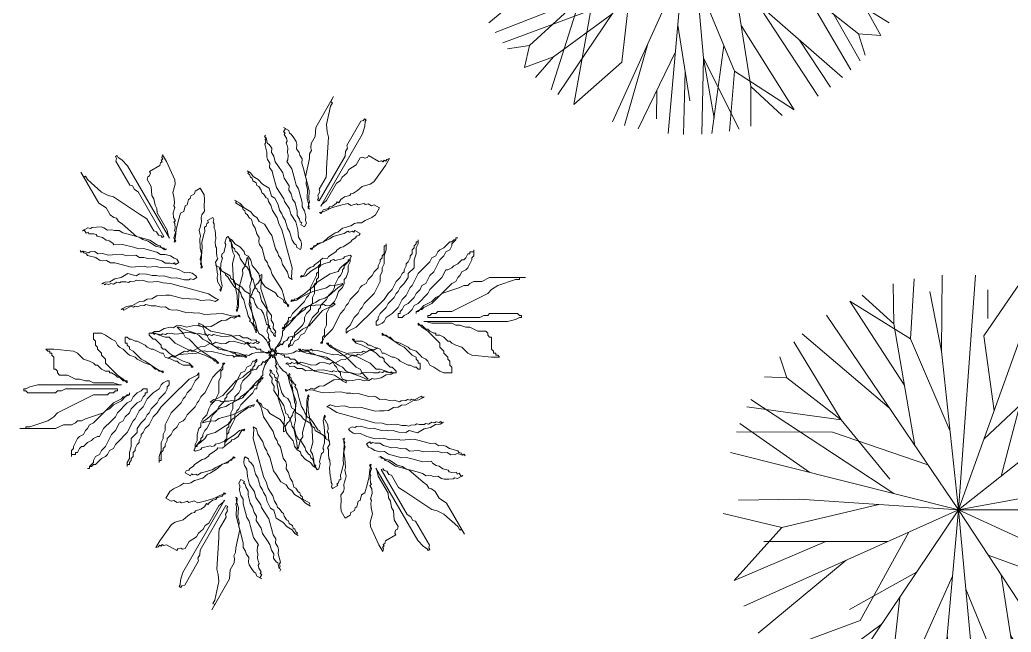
# Model space of a CAD drawing. Header units: millimetres. Extents: x -37049 to 129367, y 25385 to 90033.
# Drawn here: x 21263 to 23471, y 55400 to 56765 of the extents above; entities that cross this region are included whole.
import ezdxf

# ---------------------------------------------------------------- set-up
doc = ezdxf.new("R2010")
doc.units = ezdxf.units.MM
doc.header["$MEASUREMENT"] = 0
doc.layers.add('NCAY', color=3, linetype='Continuous', lineweight=13)

# ---------------------------------------------------------------- blocks, each defined once
blk = doc.blocks.new('A$C5771252E')
at = {"layer": 'NCAY'}
for points in [[(3884, 3987), (3900, 4013), (3862, 4071), (3813, 4170), (3748, 4243), (3695, 4274), (3684, 4316), (3630, 4347), (3619, 4389), (3581, 4446), (3555, 4461), (3570, 4488), (3532, 4546), (3510, 4630), (3498, 4672), (3465, 4798), (3427, 4855), (3416, 4897), (3378, 4955), (3324, 4986), (3287, 5043), (3211, 5158), (3184, 5173), (3173, 5215), (3120, 5246), (3108, 5288), (3028, 5334), (3082, 5303), (3093, 5261), (3253, 5169), (3264, 5127), (3317, 5096), (3329, 5054), (3435, 4993), (3473, 4935), (3553, 4889), (3564, 4847), (3617, 4816), (3640, 4732), (3678, 4675), (3731, 4644), (3769, 4587), (3803, 4460), (3814, 4418), (3867, 4388), (3852, 4361), (3878, 4346), (3890, 4304), (3916, 4288), (3927, 4246), (3954, 4231), (3943, 4273), (3958, 4300), (3920, 4357), (3925, 4426), (3887, 4483), (3891, 4552), (3853, 4609), (3739, 4781), (3706, 4908), (3679, 4923), (3668, 4965), (3641, 4980), (3607, 5107), (3570, 5164), (3547, 5248), (3509, 5306), (3483, 5321), (3407, 5436), (3396, 5478), (3358, 5535), (3331, 5551), (3320, 5593), (3293, 5608), (3282, 5650), (3271, 5692), (3244, 5708), (3259, 5734), (3233, 5750), (3286, 5719), (3324, 5661), (3404, 5615), (3468, 5542), (3480, 5500), (3533, 5470), (3571, 5412), (3593, 5328), (3658, 5255), (3696, 5198), (3718, 5114), (3756, 5056), (3794, 4999), (3954, 4907), (3992, 4849), (4071, 4803), (4083, 4761), (4163, 4715), (4147, 4688), (4136, 4730), (4098, 4788), (4076, 4872), (4053, 4956), (3902, 5186), (3879, 5270), (3841, 5327), (3830, 5369), (3792, 5427), (3747, 5595), (3709, 5652), (3698, 5694), (3702, 5763), (3664, 5820), (3642, 5905), (3604, 5962), (3582, 6046), (3555, 6061), (3517, 6119), (3490, 6134), (3479, 6176), (3453, 6192), (3441, 6234), (3335, 6295), (3350, 6322), (3323, 6337), (3403, 6291), (3468, 6218), (3574, 6157), (3612, 6099), (3666, 6069), (3703, 6011), (3783, 5965), (3821, 5908), (3859, 5850), (3897, 5793), (3953, 5583), (3991, 5525), (4002, 5483), (4040, 5426), (4063, 5342), (4138, 5227), (4161, 5143), (4214, 5112), (4203, 5154), (4211, 5291), (4110, 5670), (4099, 5712), (4054, 5880), (4005, 5979), (3982, 6064), (3944, 6121), (3907, 6178), (3884, 6262), (3846, 6320), (3835, 6362), (3808, 6377), (3770, 6435), (3744, 6450), (3733, 6492), (3695, 6550), (3668, 6565), (3657, 6607), (3604, 6638), (3592, 6680), (3566, 6695), (3554, 6737), (3528, 6753), (3543, 6779), (3517, 6795), (3570, 6764), (3608, 6707), (3688, 6660), (3752, 6588), (3859, 6526), (3892, 6400), (3946, 6369), (3995, 6270), (4017, 6186), (4055, 6128), (4066, 6086), (4104, 6029), (4138, 5903), (4176, 5845), (4187, 5803), (4210, 5719), (4247, 5662), (4274, 5646), (4285, 5604), (4339, 5573), (4354, 5600), (4358, 5669), (4347, 5711), (4309, 5768), (4302, 5879), (4268, 6005), (4192, 6120), (4170, 6204), (4094, 6319), (4083, 6361), (3969, 6533), (3913, 6743), (3902, 6786), (3864, 6843), (3868, 6912), (3830, 6969), (3819, 7011), (3823, 7080), (3790, 7206), (3805, 7233), (3794, 7275), (3809, 7301), (3782, 7317), (3798, 7343), (3782, 7317), (3809, 7301), (3820, 7259), (3832, 7217), (3858, 7202), (3896, 7145), (3892, 7076), (3930, 7018), (3952, 6934), (3990, 6877), (4066, 6762), (4088, 6678), (4164, 6563), (4160, 6494), (4198, 6437), (4220, 6353), (4258, 6295), (4292, 6169), (4288, 6101), (4326, 6043), (4337, 6001), (4364, 5986), (4348, 5959), (4401, 5928), (4432, 5982), (4421, 6024), (4425, 6092), (4403, 6176), (4365, 6234), (4369, 6303), (4313, 6513), (4275, 6570), (4252, 6654), (4207, 6823), (4132, 6937), (4147, 6964), (4151, 7033), (4140, 7075), (4144, 7144), (4133, 7186), (4122, 7228), (4137, 7254), (4126, 7296), (4088, 7354), (4103, 7380), (4077, 7396), (4108, 7449), (4081, 7465), (4161, 7418), (4172, 7376), (4199, 7361), (4237, 7304), (4274, 7246), (4286, 7204), (4281, 7135), (4319, 7078), (4331, 7036), (4368, 6978), (4364, 6910), (4387, 6826), (4477, 6489), (4468, 6352), (4480, 6310), (4464, 6283), (4460, 6214), (4487, 6199), (4460, 6214), (4475, 6241), (4464, 6283), (4442, 6367), (4450, 6505), (4428, 6589), (4432, 6657), (4421, 6699), (4479, 6986), (4483, 7054), (4514, 7108), (4503, 7150), (4507, 7218), (4569, 7325), (4577, 7463), (4854, 7943), (4808, 7863), (4835, 7847), (4804, 7794), (4745, 7508), (4752, 7397), (4775, 7313), (4746, 6832), (4741, 6763), (4737, 6694), (4629, 6508), (4641, 6466), (4610, 6412), (4621, 6370), (4606, 6344), (4632, 6328), (5033, 7022), (5037, 7090), (5068, 7144), (5056, 7186), (5272, 7559), (5314, 7570), (5329, 7597), (5356, 7582), (5341, 7555), (5336, 7486), (5302, 7364), (4655, 6244), (4670, 6271), (4743, 6335), (4897, 6602), (4954, 6640), (4985, 6693), (5058, 6758), (5089, 6811), (5204, 6887), (5265, 6994), (5307, 7005), (5334, 6990), (5376, 7001), (5391, 7028), (5551, 6936), (5593, 6947), (5620, 6932), (5635, 6958), (5662, 6943), (5677, 6969), (5719, 6981), (5658, 6874), (5477, 6623), (5420, 6585), (5294, 6551), (5221, 6486), (5163, 6448), (5121, 6437), (5106, 6410), (5022, 6388), (4964, 6350), (4934, 6297), (4907, 6312), (4892, 6285), (4834, 6247), (4792, 6236), (4777, 6209), (4693, 6187), (4677, 6160), (4635, 6149), (4662, 6133), (4677, 6160), (4719, 6171), (4819, 6221), (4945, 6254), (5071, 6288), (5124, 6258), (5208, 6280), (5235, 6265), (5277, 6276), (5319, 6287), (5346, 6272), (5388, 6283), (5441, 6253), (5483, 6264), (5563, 6218), (5501, 6111), (5444, 6073), (5344, 6024), (5287, 5986), (5218, 5990), (5176, 5979), (5119, 5941), (5077, 5929), (5035, 5918), (4993, 5907), (4920, 5842), (4878, 5831), (4763, 5755), (4690, 5690), (4606, 5668), (4591, 5641), (4549, 5630), (4533, 5603), (4491, 5592), (4518, 5576), (4533, 5603), (4591, 5641), (4790, 5740), (4847, 5778), (4973, 5811), (5015, 5823), (5073, 5861), (5099, 5845), (5141, 5857), (5168, 5841), (5183, 5868), (5263, 5822), (5248, 5795), (5206, 5784), (5191, 5757), (5133, 5719), (5118, 5692), (5003, 5617), (4961, 5605), (4903, 5567), (4888, 5541), (4831, 5503), (4773, 5465), (4758, 5438), (4689, 5442), (4616, 5378), (4559, 5340), (4543, 5313), (4501, 5302), (4444, 5264), (4382, 5157), (4356, 5172), (4340, 5146), (4424, 5168), (4497, 5233), (4612, 5309), (4712, 5358), (4796, 5381), (4811, 5407), (4853, 5419), (4880, 5403), (5006, 5437), (5021, 5464), (5105, 5486), (5132, 5471), (5086, 5391), (5028, 5353), (4955, 5288), (4925, 5235), (4799, 5201), (4569, 5049), (4538, 4996), (4481, 4958), (4408, 4893), (4293, 4817), (4251, 4806), (4235, 4780), (4209, 4795), (4193, 4768), (4277, 4791), (4335, 4829), (4434, 4878), (4534, 4927), (4744, 4984), (4801, 5022), (4870, 5018), (4954, 5040), (4996, 5051), (4981, 5025), (4923, 4987), (4778, 4858), (4720, 4820), (4636, 4797), (4579, 4759), (4479, 4710), (4422, 4672), (4407, 4645), (4349, 4607), (4276, 4543), (4219, 4505), (4203, 4478), (4161, 4467), (4100, 4360), (4073, 4375), (4058, 4349), (4100, 4360), (4173, 4425), (4380, 4661), (4479, 4710), (4548, 4706), (4590, 4717), (4659, 4713), (4701, 4724), (4727, 4709), (4796, 4705), (4853, 4743), (4880, 4727), (4823, 4689), (4781, 4678), (4681, 4629), (4474, 4393), (4374, 4344), (4302, 4279), (4244, 4241), (4160, 4219), (4129, 4165), (4087, 4154), (4057, 4101), (4030, 4116), (4014, 4089), (3957, 4051), (3942, 4025), (3968, 4009), (3938, 3956)], [(3884, 3956), (3869, 3983), (3800, 3979), (3689, 3986), (3594, 3966), (3541, 3935), (3499, 3947), (3446, 3916), (3404, 3927), (3335, 3923), (3308, 3908), (3293, 3935), (3224, 3930), (3140, 3953), (3098, 3964), (2972, 3998), (2903, 3994), (2861, 4005), (2793, 4001), (2739, 3971), (2671, 3966), (2533, 3958), (2507, 3943), (2465, 3954), (2411, 3923), (2369, 3935), (2289, 3889), (2343, 3919), (2385, 3908), (2545, 4000), (2587, 3989), (2640, 4020), (2682, 4008), (2788, 4070), (2857, 4074), (2937, 4120), (2979, 4109), (3032, 4140), (3116, 4117), (3185, 4121), (3238, 4152), (3307, 4156), (3433, 4122), (3475, 4111), (3528, 4142), (3544, 4115), (3570, 4130), (3612, 4119), (3639, 4134), (3681, 4123), (3708, 4139), (3666, 4150), (3650, 4176), (3582, 4172), (3524, 4210), (3456, 4206), (3398, 4244), (3329, 4240), (3123, 4228), (2997, 4262), (2971, 4246), (2929, 4258), (2902, 4242), (2776, 4276), (2707, 4272), (2623, 4295), (2555, 4291), (2528, 4275), (2391, 4267), (2349, 4278), (2280, 4274), (2253, 4259), (2211, 4270), (2185, 4255), (2143, 4266), (2100, 4277), (2074, 4262), (2058, 4289), (2032, 4273), (2085, 4304), (2154, 4308), (2234, 4354), (2329, 4374), (2371, 4362), (2424, 4393), (2493, 4397), (2577, 4375), (2672, 4394), (2741, 4398), (2825, 4376), (2894, 4380), (2962, 4384), (3122, 4476), (3191, 4480), (3271, 4526), (3313, 4515), (3393, 4561), (3408, 4534), (3366, 4546), (3297, 4542), (3213, 4564), (3129, 4587), (2855, 4570), (2771, 4593), (2702, 4589), (2660, 4600), (2591, 4596), (2423, 4641), (2354, 4637), (2312, 4649), (2255, 4686), (2186, 4682), (2102, 4705), (2034, 4701), (1949, 4723), (1923, 4708), (1854, 4704), (1827, 4689), (1785, 4700), (1759, 4685), (1717, 4696), (1610, 4634), (1595, 4661), (1568, 4646), (1648, 4692), (1743, 4711), (1850, 4773), (1919, 4777), (1972, 4808), (2041, 4812), (2121, 4858), (2189, 4862), (2258, 4866), (2327, 4870), (2537, 4814), (2605, 4818), (2647, 4806), (2716, 4810), (2800, 4788), (2937, 4796), (3022, 4773), (3075, 4804), (3033, 4816), (2918, 4891), (2540, 4993), (2498, 5004), (2329, 5050), (2219, 5057), (2135, 5079), (2066, 5075), (1997, 5071), (1913, 5094), (1845, 5090), (1803, 5101), (1776, 5086), (1707, 5081), (1681, 5066), (1639, 5077), (1570, 5073), (1543, 5058), (1501, 5069), (1448, 5038), (1406, 5050), (1379, 5034), (1337, 5046), (1311, 5030), (1295, 5057), (1269, 5042), (1322, 5072), (1391, 5076), (1470, 5123), (1566, 5142), (1672, 5203), (1798, 5170), (1852, 5200), (1962, 5193), (2046, 5171), (2115, 5175), (2157, 5163), (2226, 5167), (2352, 5134), (2421, 5138), (2463, 5126), (2547, 5104), (2615, 5108), (2642, 5123), (2684, 5112), (2737, 5143), (2722, 5169), (2664, 5207), (2622, 5219), (2554, 5215), (2454, 5264), (2328, 5298), (2191, 5290), (2107, 5312), (1969, 5304), (1927, 5315), (1721, 5303), (1511, 5359), (1469, 5371), (1401, 5367), (1343, 5405), (1274, 5400), (1232, 5412), (1175, 5450), (1049, 5484), (1033, 5510), (991, 5522), (976, 5548), (949, 5533), (934, 5560), (949, 5533), (976, 5548), (1018, 5537), (1060, 5526), (1087, 5541), (1155, 5545), (1213, 5507), (1282, 5511), (1366, 5489), (1434, 5493), (1572, 5501), (1656, 5478), (1793, 5487), (1850, 5449), (1919, 5453), (2003, 5430), (2072, 5434), (2198, 5400), (2255, 5362), (2324, 5366), (2366, 5355), (2393, 5371), (2408, 5344), (2461, 5375), (2431, 5428), (2389, 5439), (2331, 5477), (2247, 5500), (2178, 5496), (2121, 5534), (1911, 5590), (1842, 5586), (1758, 5609), (1590, 5654), (1453, 5646), (1437, 5672), (1380, 5710), (1338, 5721), (1280, 5759), (1238, 5771), (1196, 5782), (1181, 5809), (1139, 5820), (1070, 5816), (1055, 5843), (1028, 5827), (997, 5881), (971, 5865), (1051, 5911), (1093, 5900), (1119, 5915), (1188, 5919), (1257, 5924), (1299, 5912), (1356, 5874), (1425, 5878), (1467, 5867), (1535, 5871), (1593, 5833), (1677, 5811), (2013, 5720), (2128, 5644), (2170, 5633), (2185, 5606), (2243, 5568), (2270, 5584), (2243, 5568), (2228, 5595), (2185, 5606), (2101, 5629), (1987, 5705), (1902, 5728), (1845, 5765), (1803, 5777), (1585, 5971), (1527, 6009), (1496, 6062), (1454, 6073), (1397, 6111), (1335, 6218), (1220, 6294), (943, 6774), (989, 6694), (1016, 6709), (1047, 6656), (1265, 6462), (1365, 6413), (1449, 6390), (1851, 6124), (1908, 6086), (1966, 6049), (2074, 5862), (2116, 5851), (2146, 5797), (2188, 5786), (2204, 5759), (2230, 5775), (1830, 6468), (1773, 6506), (1742, 6559), (1700, 6571), (1484, 6944), (1496, 6986), (1480, 7013), (1507, 7028), (1522, 7001), (1580, 6963), (1668, 6872), (2314, 5752), (2299, 5779), (2280, 5874), (2126, 6141), (2121, 6210), (2091, 6263), (2071, 6358), (2040, 6412), (2032, 6549), (1970, 6656), (1982, 6698), (2008, 6713), (2019, 6755), (2004, 6782), (2164, 6874), (2175, 6916), (2202, 6932), (2186, 6958), (2213, 6974), (2198, 7000), (2209, 7042), (2270, 6936), (2398, 6654), (2402, 6585), (2368, 6459), (2388, 6363), (2392, 6295), (2381, 6253), (2396, 6226), (2374, 6142), (2378, 6073), (2409, 6020), (2382, 6004), (2397, 5978), (2401, 5909), (2390, 5867), (2406, 5840), (2383, 5756), (2399, 5729), (2387, 5687), (2414, 5703), (2399, 5729), (2410, 5772), (2417, 5882), (2451, 6008), (2484, 6135), (2538, 6165), (2560, 6249), (2587, 6265), (2598, 6307), (2609, 6349), (2636, 6364), (2647, 6406), (2700, 6437), (2712, 6479), (2791, 6525), (2853, 6419), (2857, 6350), (2850, 6239), (2854, 6170), (2816, 6113), (2805, 6071), (2809, 6002), (2798, 5960), (2787, 5918), (2776, 5876), (2795, 5781), (2784, 5739), (2792, 5601), (2812, 5506), (2789, 5422), (2805, 5395), (2794, 5353), (2809, 5326), (2798, 5284), (2824, 5300), (2809, 5326), (2805, 5395), (2819, 5617), (2815, 5685), (2848, 5811), (2860, 5853), (2856, 5922), (2882, 5938), (2893, 5980), (2920, 5995), (2905, 6022), (2985, 6068), (3000, 6041), (2989, 5999), (3004, 5972), (3008, 5904), (3024, 5877), (3032, 5740), (3021, 5698), (3025, 5629), (3040, 5602), (3044, 5533), (3049, 5465), (3064, 5438), (3026, 5381), (3046, 5285), (3050, 5217), (3065, 5190), (3054, 5148), (3058, 5079), (3120, 4972), (3093, 4957), (3109, 4930), (3131, 5014), (3111, 5110), (3103, 5247), (3110, 5358), (3133, 5442), (3117, 5469), (3129, 5511), (3155, 5526), (3189, 5652), (3173, 5679), (3196, 5763), (3223, 5779), (3269, 5699), (3273, 5630), (3293, 5534), (3323, 5481), (3290, 5355), (3306, 5080), (3337, 5027), (3341, 4958), (3361, 4863), (3369, 4725), (3358, 4683), (3373, 4657), (3347, 4641), (3362, 4614), (3384, 4699), (3380, 4767), (3387, 4878), (3394, 4989), (3451, 5199), (3446, 5268), (3484, 5325), (3507, 5409), (3518, 5451), (3533, 5425), (3538, 5356), (3577, 5165), (3581, 5096), (3558, 5012), (3563, 4944), (3556, 4833), (3560, 4764), (3575, 4737), (3579, 4669), (3599, 4573), (3603, 4505), (3618, 4478), (3607, 4436), (3669, 4329), (3642, 4314), (3657, 4287), (3669, 4329), (3649, 4425), (3548, 4722), (3556, 4833), (3593, 4890), (3605, 4932), (3642, 4990), (3654, 5032), (3680, 5047), (3718, 5105), (3714, 5173), (3741, 5189), (3745, 5120), (3734, 5078), (3727, 4967), (3827, 4670), (3820, 4559), (3840, 4464), (3844, 4395), (3821, 4311), (3852, 4257), (3841, 4215), (3872, 4162), (3845, 4147), (3861, 4120), (3865, 4051), (3880, 4025), (3907, 4040), (3938, 3987)], [(3911, 4002), (3942, 4002), (3972, 4064), (4034, 4156), (4065, 4248), (4065, 4310), (4096, 4340), (4096, 4402), (4126, 4433), (4157, 4494), (4157, 4525), (4188, 4525), (4219, 4586), (4280, 4648), (4311, 4679), (4404, 4771), (4434, 4833), (4465, 4863), (4496, 4925), (4496, 4986), (4527, 5048), (4588, 5171), (4588, 5202), (4619, 5232), (4619, 5294), (4650, 5325), (4650, 5417), (4650, 5355), (4619, 5325), (4619, 5140), (4588, 5109), (4588, 5048), (4558, 5017), (4558, 4894), (4527, 4833), (4527, 4740), (4496, 4709), (4496, 4648), (4434, 4586), (4404, 4525), (4404, 4463), (4373, 4402), (4280, 4310), (4250, 4279), (4250, 4217), (4219, 4217), (4219, 4187), (4188, 4156), (4188, 4125), (4157, 4094), (4157, 4064), (4188, 4094), (4219, 4094), (4250, 4156), (4311, 4187), (4342, 4248), (4404, 4279), (4434, 4340), (4527, 4525), (4619, 4617), (4619, 4648), (4650, 4679), (4650, 4709), (4742, 4802), (4773, 4863), (4835, 4925), (4865, 4986), (4865, 5017), (4927, 5140), (4958, 5171), (4989, 5232), (4989, 5263), (5019, 5294), (5019, 5325), (5050, 5355), (5081, 5386), (5081, 5417), (5112, 5417), (5112, 5448), (5112, 5386), (5081, 5325), (5081, 5232), (5050, 5140), (5019, 5109), (5019, 5048), (4989, 4986), (4927, 4925), (4896, 4833), (4865, 4771), (4804, 4709), (4773, 4648), (4742, 4586), (4742, 4402), (4712, 4340), (4712, 4248), (4681, 4217), (4681, 4125), (4650, 4125), (4681, 4156), (4712, 4217), (4773, 4279), (4835, 4340), (4958, 4586), (5019, 4648), (5050, 4709), (5081, 4740), (5112, 4802), (5235, 4925), (5266, 4986), (5297, 5017), (5358, 5048), (5389, 5109), (5451, 5171), (5481, 5232), (5543, 5294), (5543, 5325), (5574, 5386), (5574, 5417), (5605, 5448), (5605, 5478), (5635, 5509), (5635, 5632), (5666, 5632), (5666, 5663), (5666, 5571), (5635, 5478), (5635, 5355), (5605, 5294), (5605, 5232), (5574, 5171), (5574, 5079), (5543, 5017), (5512, 4956), (5481, 4894), (5327, 4740), (5297, 4679), (5266, 4648), (5235, 4586), (5173, 4525), (5112, 4402), (5050, 4340), (5050, 4279), (5081, 4310), (5204, 4371), (5481, 4648), (5512, 4679), (5635, 4802), (5697, 4894), (5759, 4956), (5789, 5017), (5820, 5079), (5882, 5140), (5912, 5202), (5943, 5232), (5943, 5263), (5974, 5325), (5974, 5355), (6005, 5386), (6036, 5448), (6036, 5478), (6066, 5509), (6066, 5571), (6097, 5601), (6097, 5632), (6128, 5663), (6128, 5694), (6159, 5694), (6159, 5724), (6159, 5663), (6128, 5601), (6128, 5509), (6097, 5417), (6097, 5294), (6005, 5202), (6005, 5140), (5943, 5048), (5882, 4986), (5851, 4925), (5820, 4894), (5789, 4833), (5697, 4740), (5666, 4679), (5635, 4648), (5574, 4586), (5543, 4525), (5543, 4494), (5512, 4463), (5512, 4402), (5543, 4402), (5605, 4433), (5635, 4463), (5666, 4525), (5759, 4586), (5851, 4679), (5912, 4802), (5974, 4863), (6036, 4986), (6066, 5017), (6159, 5202), (6313, 5355), (6344, 5386), (6374, 5448), (6436, 5478), (6467, 5540), (6498, 5571), (6559, 5601), (6652, 5694), (6682, 5694), (6713, 5724), (6744, 5724), (6744, 5755), (6775, 5755), (6744, 5755), (6744, 5724), (6713, 5694), (6682, 5663), (6682, 5632), (6652, 5571), (6590, 5540), (6559, 5478), (6498, 5417), (6467, 5355), (6405, 5232), (6344, 5171), (6282, 5048), (6220, 5017), (6190, 4956), (6128, 4894), (6097, 4833), (6005, 4740), (5943, 4709), (5912, 4648), (5882, 4617), (5882, 4586), (5851, 4586), (5851, 4525), (5912, 4525), (5943, 4556), (6005, 4586), (6066, 4648), (6097, 4709), (6159, 4740), (6313, 4894), (6344, 4956), (6405, 5017), (6528, 5140), (6590, 5263), (6621, 5263), (6682, 5294), (6713, 5325), (6775, 5355), (6806, 5386), (6836, 5417), (6867, 5417), (6898, 5448), (6929, 5509), (6959, 5509), (6959, 5540), (7021, 5540), (7021, 5571), (7021, 5478), (6990, 5448), (6990, 5417), (6959, 5355), (6929, 5294), (6898, 5263), (6836, 5232), (6806, 5171), (6775, 5140), (6744, 5079), (6682, 5048), (6621, 4986), (6374, 4740), (6251, 4679), (6220, 4648), (6190, 4648), (6128, 4617), (6128, 4586), (6128, 4617), (6159, 4617), (6190, 4648), (6251, 4709), (6374, 4771), (6436, 4833), (6498, 4863), (6528, 4894), (6806, 4986), (6867, 5017), (6929, 5017), (6959, 5048), (7021, 5079), (7144, 5079), (7267, 5140), (7822, 5140), (7729, 5140), (7729, 5109), (7668, 5109), (7391, 5017), (7298, 4956), (7237, 4894), (6806, 4679), (6744, 4648), (6682, 4617), (6467, 4617), (6436, 4586), (6374, 4586), (6344, 4556), (6313, 4556), (6313, 4525), (7113, 4525), (7175, 4556), (7237, 4556), (7267, 4586), (7699, 4586), (7729, 4556), (7760, 4556), (7760, 4525), (7729, 4525), (7668, 4494), (7545, 4463), (6251, 4463), (6282, 4463), (6374, 4433), (6682, 4433), (6744, 4402), (6806, 4402), (6898, 4371), (6959, 4371), (7083, 4310), (7206, 4310), (7237, 4279), (7237, 4248), (7267, 4217), (7298, 4217), (7298, 4033), (7329, 4002), (7329, 3971), (7360, 3971), (7360, 3941), (7391, 3941), (7421, 3910), (7298, 3910), (6990, 3941), (6929, 3971), (6836, 4064), (6744, 4094), (6682, 4125), (6652, 4156), (6621, 4156), (6559, 4217), (6498, 4248), (6436, 4248), (6436, 4279), (6405, 4279), (6344, 4310), (6313, 4340), (6282, 4340), (6220, 4402), (6190, 4402), (6159, 4433), (6159, 4402), (6190, 4402), (6220, 4371), (6313, 4310), (6405, 4217), (6498, 4125), (6498, 4064), (6559, 4002), (6559, 3971), (6590, 3941), (6621, 3910), (6621, 3879), (6652, 3848), (6652, 3787), (6682, 3756), (6682, 3664), (6559, 3664), (6498, 3694), (6405, 3756), (6344, 3787), (6313, 3848), (6282, 3879), (6220, 3910), (6190, 3941), (6159, 3971), (6128, 4002), (6036, 4033), (6005, 4064), (5882, 4125), (5789, 4156), (5728, 4217), (5697, 4217), (5666, 4248), (5635, 4248), (5605, 4279), (5605, 4248), (5635, 4248), (5697, 4217), (5882, 4094), (5943, 4064), (6036, 3971), (6066, 3941), (6128, 3910), (6128, 3879), (6159, 3848), (6159, 3818), (6190, 3818), (6190, 3725), (6159, 3725), (6128, 3756), (6097, 3756), (6036, 3787), (6005, 3787), (5882, 3848), (5851, 3879), (5789, 3910), (5759, 3910), (5697, 3941), (5635, 3971), (5605, 3971), (5574, 4033), (5481, 4064), (5420, 4094), (5389, 4094), (5358, 4125), (5297, 4156), (5173, 4156), (5173, 4187), (5143, 4187), (5204, 4125), (5297, 4094), (5420, 4033), (5512, 3971), (5574, 3910), (5605, 3910), (5635, 3879), (5635, 3848), (5728, 3756), (5759, 3756), (5820, 3694), (5820, 3664), (5728, 3664), (5666, 3694), (5574, 3725), (5512, 3725), (5420, 3818), (5173, 3941), (5112, 3941), (5050, 3971), (4958, 4002), (4835, 4064), (4804, 4094), (4773, 4094), (4773, 4125), (4742, 4125), (4804, 4064), (4865, 4033), (4958, 3971), (5050, 3910), (5204, 3756), (5266, 3725), (5297, 3664), (5358, 3602), (5389, 3571), (5358, 3571), (5297, 3602), (5112, 3664), (5050, 3694), (4989, 3756), (4927, 3787), (4835, 3848), (4773, 3879), (4742, 3879), (4681, 3910), (4588, 3941), (4527, 3971), (4496, 3971), (4465, 4002), (4342, 4002), (4342, 4033), (4311, 4033), (4342, 4002), (4434, 3971), (4742, 3910), (4835, 3848), (4865, 3787), (4896, 3756), (4927, 3694), (4958, 3664), (4958, 3633), (4989, 3571), (5050, 3541), (5050, 3510), (4989, 3541), (4958, 3571), (4865, 3633), (4558, 3694), (4465, 3756), (4373, 3787), (4311, 3818), (4250, 3879), (4188, 3879), (4157, 3910), (4096, 3910), (4096, 3941), (4065, 3941), (4003, 3971), (3972, 3971), (3972, 3941), (3911, 3941)], [(3911, 3941), (3880, 3941), (3849, 3879), (3788, 3787), (3757, 3694), (3757, 3633), (3726, 3602), (3726, 3541), (3695, 3510), (3665, 3448), (3665, 3418), (3634, 3418), (3603, 3356), (3541, 3295), (3511, 3264), (3418, 3172), (3387, 3110), (3357, 3079), (3326, 3018), (3326, 2956), (3295, 2895), (3233, 2772), (3233, 2741), (3203, 2710), (3203, 2649), (3172, 2618), (3172, 2526), (3172, 2587), (3203, 2618), (3203, 2803), (3233, 2833), (3233, 2895), (3264, 2926), (3264, 3049), (3295, 3110), (3295, 3202), (3326, 3233), (3326, 3295), (3387, 3356), (3418, 3418), (3418, 3479), (3449, 3541), (3541, 3633), (3572, 3664), (3572, 3725), (3603, 3725), (3603, 3756), (3634, 3787), (3634, 3818), (3665, 3848), (3665, 3879), (3634, 3848), (3603, 3848), (3572, 3787), (3511, 3756), (3480, 3694), (3418, 3664), (3387, 3602), (3295, 3418), (3203, 3325), (3203, 3295), (3172, 3264), (3172, 3233), (3079, 3141), (3049, 3079), (2987, 3018), (2956, 2956), (2956, 2926), (2895, 2803), (2864, 2772), (2833, 2710), (2833, 2679), (2802, 2649), (2802, 2618), (2771, 2587), (2741, 2556), (2741, 2526), (2710, 2526), (2710, 2495), (2710, 2556), (2741, 2618), (2741, 2710), (2771, 2803), (2802, 2833), (2802, 2895), (2833, 2956), (2895, 3018), (2925, 3110), (2956, 3172), (3018, 3233), (3049, 3295), (3079, 3356), (3079, 3541), (3110, 3602), (3110, 3694), (3141, 3725), (3141, 3818), (3172, 3818), (3141, 3787), (3110, 3725), (3049, 3664), (2987, 3602), (2864, 3356), (2802, 3295), (2771, 3233), (2741, 3202), (2710, 3141), (2587, 3018), (2556, 2956), (2525, 2926), (2464, 2895), (2433, 2833), (2371, 2772), (2340, 2710), (2279, 2649), (2279, 2618), (2248, 2556), (2248, 2526), (2217, 2495), (2217, 2464), (2186, 2433), (2186, 2310), (2156, 2310), (2156, 2280), (2156, 2372), (2186, 2464), (2186, 2587), (2217, 2649), (2217, 2710), (2248, 2772), (2248, 2864), (2279, 2926), (2310, 2987), (2340, 3049), (2494, 3202), (2525, 3264), (2556, 3295), (2587, 3356), (2648, 3418), (2710, 3541), (2771, 3602), (2771, 3664), (2741, 3633), (2618, 3571), (2340, 3295), (2310, 3264), (2186, 3141), (2125, 3049), (2063, 2987), (2032, 2926), (2002, 2864), (1940, 2803), (1909, 2741), (1878, 2710), (1878, 2679), (1848, 2618), (1848, 2587), (1817, 2556), (1786, 2495), (1786, 2464), (1755, 2433), (1755, 2372), (1724, 2341), (1724, 2310), (1694, 2280), (1694, 2249), (1663, 2249), (1663, 2218), (1663, 2280), (1694, 2341), (1694, 2433), (1724, 2526), (1724, 2649), (1817, 2741), (1817, 2803), (1878, 2895), (1940, 2956), (1971, 3018), (2002, 3049), (2032, 3110), (2125, 3202), (2156, 3264), (2186, 3295), (2248, 3356), (2279, 3418), (2279, 3448), (2310, 3479), (2310, 3541), (2279, 3541), (2217, 3510), (2186, 3479), (2156, 3418), (2063, 3356), (1971, 3264), (1909, 3141), (1848, 3079), (1786, 2956), (1755, 2926), (1663, 2741), (1509, 2587), (1478, 2556), (1447, 2495), (1386, 2464), (1355, 2403), (1324, 2372), (1263, 2341), (1170, 2249), (1139, 2249), (1109, 2218), (1078, 2218), (1078, 2187), (1047, 2187), (1078, 2187), (1078, 2218), (1109, 2249), (1139, 2280), (1139, 2310), (1170, 2372), (1232, 2403), (1263, 2464), (1324, 2526), (1355, 2587), (1417, 2710), (1478, 2772), (1540, 2895), (1601, 2926), (1632, 2987), (1694, 3049), (1724, 3110), (1817, 3202), (1878, 3233), (1909, 3295), (1940, 3325), (1940, 3356), (1971, 3356), (1971, 3418), (1909, 3418), (1878, 3387), (1817, 3356), (1755, 3295), (1724, 3233), (1663, 3202), (1509, 3049), (1478, 2987), (1417, 2926), (1293, 2803), (1232, 2679), (1201, 2679), (1139, 2649), (1109, 2618), (1047, 2587), (1016, 2556), (985, 2526), (955, 2526), (924, 2495), (893, 2433), (862, 2433), (862, 2403), (801, 2403), (801, 2372), (801, 2464), (831, 2495), (831, 2526), (862, 2587), (893, 2649), (924, 2679), (985, 2710), (1016, 2772), (1047, 2803), (1078, 2864), (1139, 2895), (1201, 2956), (1447, 3202), (1571, 3264), (1601, 3295), (1632, 3295), (1694, 3325), (1694, 3356), (1694, 3325), (1663, 3325), (1632, 3295), (1571, 3233), (1447, 3172), (1386, 3110), (1324, 3079), (1293, 3049), (1016, 2956), (955, 2926), (893, 2926), (862, 2895), (801, 2864), (677, 2864), (554, 2803), (0, 2803), (92, 2803), (92, 2833), (154, 2833), (431, 2926), (524, 2987), (585, 3049), (1016, 3264), (1078, 3295), (1139, 3325), (1355, 3325), (1386, 3356), (1447, 3356), (1478, 3387), (1509, 3387), (1509, 3418), (708, 3418), (647, 3387), (585, 3387), (554, 3356), (123, 3356), (92, 3387), (62, 3387), (62, 3418), (92, 3418), (154, 3448), (277, 3479), (1571, 3479), (1540, 3479), (1447, 3510), (1139, 3510), (1078, 3541), (1016, 3541), (924, 3571), (862, 3571), (739, 3633), (616, 3633), (585, 3664), (585, 3694), (554, 3725), (524, 3725), (524, 3910), (493, 3941), (493, 3971), (462, 3971), (462, 4002), (431, 4002), (400, 4033), (524, 4033), (831, 4002), (893, 3971), (985, 3879), (1078, 3848), (1139, 3818), (1170, 3787), (1201, 3787), (1263, 3725), (1324, 3694), (1386, 3694), (1386, 3664), (1417, 3664), (1478, 3633), (1509, 3602), (1540, 3602), (1601, 3541), (1632, 3541), (1663, 3510), (1663, 3541), (1632, 3541), (1601, 3571), (1509, 3633), (1417, 3725), (1324, 3818), (1324, 3879), (1263, 3941), (1263, 3971), (1232, 4002), (1201, 4033), (1201, 4064), (1170, 4094), (1170, 4156), (1139, 4187), (1139, 4279), (1263, 4279), (1324, 4248), (1417, 4187), (1478, 4156), (1509, 4094), (1540, 4064), (1601, 4033), (1632, 4002), (1663, 3971), (1694, 3941), (1786, 3910), (1817, 3879), (1940, 3818), (2032, 3787), (2094, 3725), (2125, 3725), (2156, 3694), (2186, 3694), (2217, 3664), (2217, 3694), (2186, 3694), (2125, 3725), (1940, 3848), (1878, 3879), (1786, 3971), (1755, 4002), (1694, 4033), (1694, 4064), (1663, 4094), (1663, 4125), (1632, 4125), (1632, 4217), (1663, 4217), (1694, 4187), (1724, 4187), (1786, 4156), (1817, 4156), (1940, 4094), (1971, 4064), (2032, 4033), (2063, 4033), (2125, 4002), (2186, 3971), (2217, 3971), (2248, 3910), (2340, 3879), (2402, 3848), (2433, 3848), (2464, 3818), (2525, 3787), (2648, 3787), (2648, 3756), (2679, 3756), (2618, 3818), (2525, 3848), (2402, 3910), (2310, 3971), (2248, 4033), (2217, 4033), (2186, 4064), (2186, 4094), (2094, 4187), (2063, 4187), (2002, 4248), (2002, 4279), (2094, 4279), (2156, 4248), (2248, 4217), (2310, 4217), (2402, 4125), (2648, 4002), (2710, 4002), (2771, 3971), (2864, 3941), (2987, 3879), (3018, 3848), (3049, 3848), (3049, 3818), (3079, 3818), (3018, 3879), (2956, 3910), (2864, 3971), (2771, 4033), (2618, 4187), (2556, 4217), (2525, 4279), (2464, 4340), (2433, 4371), (2464, 4371), (2525, 4340), (2710, 4279), (2771, 4248), (2833, 4187), (2895, 4156), (2987, 4094), (3049, 4064), (3079, 4064), (3141, 4033), (3233, 4002), (3295, 3971), (3326, 3971), (3357, 3941), (3480, 3941), (3480, 3910), (3511, 3910), (3480, 3941), (3387, 3971), (3079, 4033), (2987, 4094), (2956, 4156), (2925, 4187), (2895, 4248), (2864, 4279), (2864, 4310), (2833, 4371), (2771, 4402), (2771, 4433), (2833, 4402), (2864, 4371), (2956, 4310), (3264, 4248), (3357, 4187), (3449, 4156), (3511, 4125), (3572, 4064), (3634, 4064), (3665, 4033), (3726, 4033), (3726, 4002), (3757, 4002), (3818, 3971), (3849, 3971), (3849, 4002), (3911, 4002)], [(3938, 3956), (3922, 3929), (3960, 3872), (4009, 3772), (4074, 3700), (4127, 3669), (4138, 3627), (4191, 3596), (4203, 3554), (4241, 3497), (4267, 3481), (4252, 3454), (4290, 3397), (4312, 3313), (4323, 3271), (4357, 3145), (4395, 3087), (4406, 3045), (4444, 2988), (4497, 2957), (4535, 2900), (4611, 2785), (4638, 2769), (4649, 2727), (4702, 2697), (4713, 2655), (4793, 2608), (4740, 2639), (4729, 2681), (4569, 2774), (4558, 2816), (4504, 2846), (4493, 2888), (4387, 2950), (4349, 3007), (4269, 3053), (4258, 3096), (4204, 3126), (4182, 3210), (4144, 3268), (4091, 3299), (4053, 3356), (4019, 3482), (4008, 3524), (3955, 3555), (3970, 3582), (3943, 3597), (3932, 3639), (3905, 3654), (3894, 3696), (3868, 3712), (3879, 3670), (3863, 3643), (3901, 3586), (3897, 3517), (3935, 3460), (3931, 3391), (3969, 3333), (4082, 3161), (4116, 3035), (4143, 3020), (4154, 2978), (4181, 2962), (4214, 2836), (4252, 2779), (4275, 2695), (4313, 2637), (4339, 2622), (4415, 2507), (4426, 2465), (4464, 2407), (4491, 2392), (4502, 2350), (4529, 2335), (4540, 2293), (4551, 2250), (4578, 2235), (4562, 2208), (4589, 2193), (4536, 2224), (4498, 2281), (4418, 2327), (4353, 2400), (4342, 2442), (4289, 2473), (4251, 2530), (4229, 2614), (4164, 2687), (4126, 2745), (4104, 2829), (4066, 2886), (4028, 2944), (3868, 3036), (3830, 3093), (3750, 3140), (3739, 3182), (3659, 3228), (3675, 3254), (3686, 3212), (3724, 3155), (3746, 3071), (3769, 2987), (3920, 2757), (3943, 2673), (3980, 2615), (3992, 2573), (4030, 2516), (4075, 2348), (4112, 2290), (4124, 2248), (4119, 2180), (4157, 2122), (4180, 2038), (4218, 1981), (4240, 1897), (4267, 1881), (4305, 1824), (4331, 1808), (4343, 1766), (4369, 1751), (4380, 1709), (4487, 1647), (4472, 1621), (4498, 1605), (4418, 1651), (4354, 1724), (4247, 1786), (4209, 1843), (4156, 1874), (4118, 1931), (4038, 1978), (4000, 2035), (3963, 2092), (3925, 2150), (3869, 2360), (3831, 2418), (3819, 2460), (3782, 2517), (3759, 2601), (3683, 2716), (3661, 2800), (3608, 2831), (3619, 2789), (3610, 2651), (3712, 2273), (3723, 2231), (3768, 2063), (3817, 1963), (3839, 1879), (3877, 1822), (3915, 1764), (3938, 1680), (3976, 1623), (3987, 1581), (4013, 1565), (4051, 1508), (4078, 1492), (4089, 1450), (4127, 1393), (4154, 1378), (4165, 1336), (4218, 1305), (4229, 1263), (4256, 1247), (4267, 1205), (4294, 1190), (4279, 1163), (4305, 1148), (4252, 1179), (4214, 1236), (4134, 1282), (4070, 1355), (3963, 1417), (3929, 1543), (3876, 1573), (3827, 1673), (3804, 1757), (3767, 1814), (3755, 1856), (3717, 1914), (3684, 2040), (3646, 2097), (3635, 2140), (3612, 2224), (3574, 2281), (3548, 2296), (3536, 2338), (3483, 2369), (3468, 2343), (3464, 2274), (3475, 2232), (3513, 2174), (3520, 2064), (3553, 1937), (3629, 1823), (3652, 1739), (3727, 1624), (3739, 1582), (3852, 1409), (3909, 1199), (3920, 1157), (3958, 1100), (3954, 1031), (3991, 973), (4003, 931), (3998, 863), (4032, 737), (4017, 710), (4028, 668), (4013, 641), (4039, 626), (4024, 599), (4039, 626), (4013, 641), (4001, 683), (3990, 725), (3964, 741), (3926, 798), (3930, 867), (3892, 924), (3869, 1008), (3832, 1066), (3756, 1181), (3733, 1265), (3658, 1380), (3662, 1448), (3624, 1506), (3601, 1590), (3564, 1647), (3530, 1773), (3534, 1842), (3496, 1900), (3485, 1942), (3458, 1957), (3474, 1984), (3420, 2014), (3390, 1961), (3401, 1919), (3397, 1850), (3419, 1766), (3457, 1709), (3453, 1640), (3509, 1430), (3547, 1372), (3569, 1288), (3614, 1120), (3690, 1005), (3675, 979), (3671, 910), (3682, 868), (3678, 799), (3689, 757), (3700, 715), (3685, 688), (3696, 646), (3734, 589), (3718, 562), (3745, 547), (3714, 493), (3741, 478), (3661, 524), (3650, 566), (3623, 582), (3585, 639), (3547, 696), (3536, 739), (3540, 807), (3502, 865), (3491, 907), (3453, 964), (3457, 1033), (3435, 1117), (3345, 1453), (3353, 1591), (3342, 1633), (3357, 1659), (3362, 1728), (3335, 1744), (3362, 1728), (3346, 1702), (3357, 1659), (3380, 1575), (3372, 1438), (3394, 1354), (3390, 1285), (3401, 1243), (3343, 957), (3338, 888), (3308, 835), (3319, 793), (3315, 724), (3253, 617), (3245, 480), (2968, 0), (3014, 80), (2987, 95), (3018, 149), (3077, 435), (3070, 546), (3047, 630), (3076, 1111), (3080, 1179), (3085, 1248), (3192, 1435), (3181, 1477), (3212, 1530), (3201, 1572), (3216, 1599), (3189, 1614), (2789, 921), (2785, 852), (2754, 799), (2765, 757), (2550, 383), (2508, 372), (2492, 346), (2466, 361), (2481, 388), (2485, 456), (2520, 578), (3167, 1698), (3151, 1672), (3079, 1607), (2925, 1340), (2867, 1302), (2836, 1249), (2764, 1185), (2733, 1131), (2618, 1055), (2556, 949), (2514, 937), (2488, 953), (2446, 941), (2430, 915), (2270, 1007), (2228, 996), (2202, 1011), (2186, 984), (2160, 1000), (2144, 973), (2102, 962), (2164, 1069), (2345, 1320), (2402, 1358), (2528, 1392), (2601, 1456), (2658, 1494), (2700, 1506), (2716, 1532), (2800, 1555), (2857, 1593), (2888, 1646), (2915, 1631), (2930, 1657), (2988, 1695), (3030, 1707), (3045, 1733), (3129, 1756), (3144, 1783), (3186, 1794), (3160, 1809), (3144, 1783), (3102, 1771), (3003, 1722), (2877, 1688), (2751, 1654), (2697, 1685), (2613, 1662), (2587, 1678), (2545, 1667), (2503, 1655), (2476, 1671), (2434, 1659), (2381, 1690), (2339, 1679), (2259, 1725), (2320, 1832), (2378, 1870), (2477, 1919), (2535, 1957), (2603, 1953), (2645, 1964), (2703, 2002), (2745, 2013), (2787, 2024), (2829, 2036), (2902, 2100), (2944, 2112), (3059, 2188), (3131, 2252), (3216, 2275), (3231, 2301), (3273, 2313), (3288, 2339), (3330, 2351), (3304, 2366), (3288, 2339), (3231, 2301), (3032, 2203), (2975, 2165), (2848, 2131), (2806, 2120), (2749, 2082), (2722, 2097), (2680, 2086), (2654, 2101), (2638, 2075), (2558, 2121), (2574, 2148), (2616, 2159), (2631, 2185), (2689, 2223), (2704, 2250), (2819, 2326), (2861, 2337), (2918, 2375), (2934, 2402), (2991, 2440), (3049, 2478), (3064, 2505), (3133, 2500), (3206, 2565), (3263, 2603), (3278, 2630), (3320, 2641), (3378, 2679), (3439, 2786), (3466, 2770), (3481, 2797), (3397, 2774), (3325, 2710), (3210, 2634), (3110, 2585), (3026, 2562), (3011, 2535), (2969, 2524), (2942, 2539), (2816, 2506), (2801, 2479), (2717, 2456), (2690, 2472), (2736, 2552), (2794, 2590), (2866, 2654), (2897, 2708), (3023, 2741), (3253, 2893), (3284, 2947), (3341, 2985), (3414, 3049), (3529, 3125), (3571, 3136), (3586, 3163), (3613, 3148), (3628, 3174), (3544, 3152), (3487, 3114), (3387, 3065), (3288, 3015), (3078, 2959), (3020, 2921), (2952, 2925), (2868, 2902), (2826, 2891), (2841, 2918), (2898, 2956), (3044, 3085), (3101, 3123), (3186, 3146), (3243, 3184), (3342, 3233), (3400, 3271), (3415, 3297), (3473, 3335), (3545, 3400), (3603, 3438), (3618, 3465), (3660, 3476), (3722, 3583), (3749, 3567), (3764, 3594), (3722, 3583), (3649, 3518), (3442, 3282), (3342, 3233), (3274, 3237), (3232, 3226), (3163, 3230), (3121, 3218), (3094, 3234), (3026, 3238), (2968, 3200), (2942, 3215), (2999, 3253), (3041, 3264), (3141, 3314), (3348, 3550), (3447, 3599), (3520, 3664), (3578, 3702), (3662, 3724), (3692, 3777), (3734, 3789), (3765, 3842), (3792, 3827), (3807, 3853), (3865, 3891), (3880, 3918), (3853, 3933), (3884, 3987)], [(3938, 3987), (3953, 3960), (4022, 3964), (4132, 3957), (4228, 3976), (4281, 4007), (4323, 3996), (4376, 4027), (4418, 4015), (4487, 4019), (4514, 4035), (4529, 4008), (4598, 4012), (4682, 3990), (4724, 3978), (4850, 3944), (4918, 3949), (4960, 3937), (5029, 3941), (5082, 3972), (5151, 3976), (5288, 3984), (5315, 4000), (5357, 3988), (5410, 4019), (5452, 4008), (5532, 4054), (5479, 4023), (5437, 4035), (5277, 3942), (5235, 3954), (5182, 3923), (5140, 3934), (5033, 3873), (4965, 3869), (4885, 3822), (4843, 3834), (4789, 3803), (4705, 3826), (4637, 3821), (4583, 3791), (4515, 3787), (4389, 3820), (4347, 3832), (4293, 3801), (4278, 3828), (4251, 3812), (4209, 3824), (4183, 3808), (4141, 3819), (4114, 3804), (4156, 3793), (4171, 3766), (4240, 3770), (4297, 3732), (4366, 3736), (4424, 3698), (4492, 3702), (4698, 3715), (4824, 3681), (4851, 3696), (4893, 3685), (4920, 3700), (5046, 3666), (5114, 3671), (5199, 3648), (5267, 3652), (5294, 3667), (5431, 3676), (5473, 3664), (5542, 3668), (5569, 3684), (5611, 3673), (5637, 3688), (5679, 3677), (5721, 3665), (5748, 3681), (5763, 3654), (5790, 3669), (5737, 3639), (5668, 3635), (5588, 3588), (5493, 3569), (5451, 3580), (5397, 3549), (5329, 3545), (5245, 3568), (5149, 3549), (5081, 3544), (4997, 3567), (4928, 3563), (4859, 3559), (4700, 3467), (4631, 3462), (4551, 3416), (4509, 3428), (4429, 3381), (4414, 3408), (4456, 3397), (4524, 3401), (4608, 3378), (4692, 3356), (4967, 3372), (5051, 3350), (5120, 3354), (5162, 3342), (5231, 3346), (5399, 3301), (5467, 3305), (5509, 3294), (5567, 3256), (5635, 3260), (5720, 3238), (5788, 3242), (5872, 3219), (5899, 3235), (5968, 3239), (5994, 3254), (6036, 3243), (6063, 3258), (6105, 3247), (6211, 3308), (6227, 3282), (6254, 3297), (6174, 3251), (6078, 3231), (5972, 3170), (5903, 3166), (5850, 3135), (5781, 3131), (5701, 3085), (5633, 3081), (5564, 3077), (5495, 3073), (5285, 3129), (5216, 3125), (5174, 3136), (5106, 3132), (5022, 3155), (4884, 3147), (4800, 3169), (4747, 3138), (4789, 3127), (4904, 3051), (5282, 2950), (5324, 2938), (5492, 2893), (5603, 2886), (5687, 2863), (5756, 2867), (5824, 2871), (5908, 2849), (5977, 2853), (6019, 2842), (6046, 2857), (6114, 2861), (6141, 2877), (6183, 2865), (6252, 2869), (6278, 2885), (6321, 2873), (6374, 2904), (6416, 2893), (6442, 2908), (6484, 2897), (6511, 2912), (6527, 2886), (6553, 2901), (6500, 2870), (6431, 2866), (6351, 2820), (6256, 2801), (6149, 2739), (6023, 2773), (5970, 2742), (5859, 2749), (5775, 2772), (5707, 2768), (5665, 2779), (5596, 2775), (5470, 2809), (5401, 2805), (5359, 2816), (5275, 2839), (5206, 2835), (5180, 2819), (5138, 2831), (5084, 2800), (5100, 2773), (5157, 2735), (5199, 2724), (5268, 2728), (5367, 2679), (5494, 2645), (5631, 2653), (5715, 2630), (5852, 2639), (5894, 2627), (6100, 2640), (6310, 2583), (6353, 2572), (6421, 2576), (6479, 2538), (6547, 2542), (6589, 2531), (6647, 2493), (6773, 2459), (6788, 2432), (6830, 2421), (6846, 2394), (6872, 2410), (6888, 2383), (6872, 2410), (6846, 2394), (6804, 2406), (6762, 2417), (6735, 2402), (6666, 2397), (6609, 2435), (6540, 2431), (6456, 2454), (6387, 2450), (6250, 2442), (6166, 2464), (6029, 2456), (5971, 2494), (5903, 2490), (5819, 2513), (5750, 2508), (5624, 2542), (5566, 2580), (5498, 2576), (5456, 2587), (5429, 2572), (5414, 2599), (5360, 2568), (5391, 2515), (5433, 2503), (5491, 2465), (5575, 2443), (5643, 2447), (5701, 2409), (5911, 2353), (5980, 2357), (6064, 2334), (6232, 2289), (6369, 2297), (6385, 2270), (6442, 2232), (6484, 2221), (6541, 2183), (6583, 2172), (6626, 2161), (6641, 2134), (6683, 2123), (6752, 2127), (6767, 2100), (6794, 2115), (6824, 2062), (6851, 2077), (6771, 2031), (6729, 2043), (6703, 2027), (6634, 2023), (6565, 2019), (6523, 2030), (6466, 2068), (6397, 2064), (6355, 2076), (6286, 2071), (6229, 2109), (6145, 2132), (5809, 2222), (5694, 2298), (5652, 2309), (5636, 2336), (5579, 2374), (5552, 2359), (5579, 2374), (5594, 2347), (5636, 2336), (5720, 2314), (5835, 2238), (5919, 2215), (5977, 2177), (6019, 2166), (6237, 1972), (6295, 1934), (6325, 1881), (6367, 1869), (6425, 1831), (6486, 1725), (6601, 1649), (6879, 1169), (6832, 1249), (6806, 1233), (6775, 1287), (6556, 1481), (6457, 1530), (6373, 1552), (5971, 1818), (5913, 1856), (5856, 1894), (5748, 2081), (5706, 2092), (5675, 2145), (5633, 2157), (5618, 2183), (5591, 2168), (5992, 1475), (6049, 1437), (6080, 1383), (6122, 1372), (6337, 999), (6326, 957), (6342, 930), (6315, 915), (6300, 941), (6242, 979), (6154, 1070), (5507, 2191), (5523, 2164), (5542, 2068), (5696, 1802), (5700, 1733), (5731, 1680), (5751, 1584), (5781, 1531), (5790, 1394), (5851, 1287), (5840, 1245), (5813, 1230), (5802, 1187), (5818, 1161), (5658, 1069), (5647, 1026), (5620, 1011), (5635, 984), (5609, 969), (5624, 942), (5613, 900), (5551, 1007), (5424, 1289), (5420, 1358), (5454, 1484), (5434, 1579), (5430, 1648), (5441, 1690), (5426, 1717), (5448, 1801), (5444, 1870), (5413, 1923), (5440, 1938), (5424, 1965), (5420, 2034), (5431, 2076), (5416, 2102), (5439, 2186), (5423, 2213), (5434, 2255), (5408, 2240), (5423, 2213), (5412, 2171), (5405, 2060), (5371, 1934), (5337, 1808), (5284, 1777), (5262, 1693), (5235, 1678), (5224, 1636), (5213, 1594), (5186, 1578), (5175, 1536), (5121, 1506), (5110, 1463), (5030, 1417), (4969, 1524), (4964, 1593), (4972, 1703), (4967, 1772), (5005, 1830), (5017, 1872), (5012, 1940), (5024, 1982), (5035, 2024), (5046, 2067), (5027, 2162), (5038, 2204), (5029, 2341), (5010, 2437), (5032, 2521), (5017, 2548), (5028, 2590), (5013, 2616), (5024, 2658), (4997, 2643), (5013, 2616), (5017, 2548), (5003, 2326), (5007, 2257), (4973, 2131), (4962, 2089), (4966, 2020), (4940, 2005), (4928, 1963), (4902, 1948), (4917, 1921), (4837, 1875), (4822, 1901), (4833, 1944), (4818, 1970), (4813, 2039), (4798, 2066), (4790, 2203), (4801, 2245), (4797, 2314), (4781, 2340), (4777, 2409), (4773, 2478), (4758, 2505), (4796, 2562), (4776, 2657), (4772, 2726), (4756, 2753), (4768, 2795), (4764, 2863), (4702, 2970), (4729, 2986), (4713, 3012), (4691, 2928), (4710, 2833), (4719, 2695), (4712, 2585), (4689, 2500), (4704, 2474), (4693, 2432), (4667, 2416), (4633, 2290), (4648, 2264), (4626, 2179), (4599, 2164), (4553, 2244), (4549, 2313), (4529, 2408), (4498, 2462), (4532, 2588), (4516, 2863), (4485, 2916), (4481, 2985), (4461, 3080), (4453, 3217), (4464, 3259), (4449, 3286), (4475, 3301), (4460, 3328), (4437, 3244), (4441, 3175), (4434, 3065), (4427, 2954), (4371, 2744), (4375, 2675), (4337, 2617), (4315, 2533), (4304, 2491), (4288, 2518), (4284, 2587), (4245, 2777), (4241, 2846), (4263, 2930), (4259, 2999), (4266, 3110), (4262, 3178), (4247, 3205), (4243, 3274), (4223, 3369), (4219, 3438), (4203, 3465), (4215, 3507), (4153, 3613), (4180, 3629), (4164, 3655), (4153, 3613), (4173, 3518), (4273, 3220), (4266, 3110), (4228, 3052), (4217, 3010), (4179, 2953), (4168, 2911), (4141, 2895), (4103, 2838), (4108, 2769), (4081, 2754), (4077, 2823), (4088, 2865), (4095, 2975), (3994, 3273), (4002, 3384), (3982, 3479), (3978, 3548), (4000, 3632), (3970, 3685), (3981, 3727), (3950, 3781), (3977, 3796), (3961, 3823), (3957, 3891), (3942, 3918), (3915, 3903), (3884, 3956)]]:
    blk.add_lwpolyline(points, dxfattribs=at)
blk = doc.blocks.new('A$C5E291D10')
at = {"layer": 'NCAY', "color": 44}
for p, q in [((417, 904.6), (425.4, 1038.5)), ((441.3, 848.3), (464.6, 1044.5)), ((485.9, 877.4), (487.4, 1046.6)), ((523.9, 523.9), (562.2, 1046.4)), ((526.7, 906.3), (527.7, 1047.8)), ((580.4, 911.8), (599.4, 1042.2)), ((379.6, 938.4), (378.1, 1027.2)), ((485.9, 877.4), (404.5, 1034.1)), ((523.8, 523.8), (700.8, 1016.9)), ((534.7, 671.9), (686.4, 1022)), ((548.8, 863.9), (629.4, 1037.1)), ((580.4, 911.8), (661.2, 1029.4)), ((610.5, 847), (659.6, 1029.9)), ((676, 816.2), (661.2, 1029.4)), ((379.6, 938.4), (309.2, 1001.9)), ((485.9, 877.4), (460.2, 1010.2)), ((589.1, 950.5), (589, 1014.1)), ((705, 798.9), (718.3, 1010.2)), ((417, 904.6), (282.2, 988.8)), ((403.2, 802.7), (282.2, 988.8)), ((544.4, 804.3), (515, 972.9)), ((731.1, 937.8), (758.3, 992.3)), ((731.1, 937.8), (788, 976.2)), ((789.1, 926.3), (788, 976.2)), ((523.9, 523.9), (229.7, 957.5)), ((272.9, 833.4), (202, 937.3)), ((426.8, 667), (379.6, 938.4)), ((627.9, 814), (731.1, 937.8)), ((676, 816.2), (848.3, 935.2)), ((789.1, 926.3), (834.6, 945.6)), ((369.8, 751), (176, 915.7)), ((603.1, 744.6), (580.4, 911.8)), ((705, 798.9), (789.1, 926.3)), ((705, 798.9), (870.3, 916.7)), ((262.7, 724.8), (157.3, 898.2)), ((504.9, 700.7), (417, 904.6)), ((739, 694), (889.1, 899.4)), ((141.8, 817.9), (125.9, 864.7)), ((243.3, 697.1), (137.3, 877.6)), ((523.9, 523.9), (485.9, 877.4)), ((814.1, 796.7), (912.6, 875)), ((523.8, 523.8), (934.7, 848.8)), ((141.8, 817.9), (92, 820.5)), ((126.1, 760.9), (92, 820.5)), ((262.7, 724.8), (141.8, 817.9)), ((580.4, 681.4), (705, 798.9)), ((618.7, 598.9), (676, 816.2)), ((793, 664.5), (969.7, 798.8)), ((895.7, 658.2), (969.7, 798.8)), ((126.1, 760.9), (73.8, 792.1)), ((926.7, 698), (984.8, 772.8)), ((262.7, 724.8), (52.9, 753.5)), ((379.9, 560.1), (61.3, 769.9)), ((242.1, 649), (126.1, 760.9)), ((523.9, 523.9), (45, 736.5)), ((220.6, 665), (48.8, 744.9)), ((193.2, 607.1), (36.6, 716.4)), ((370.8, 591.9), (262.7, 724.8)), ((141, 608.7), (29.7, 697.9)), ((243.3, 697.1), (29.7, 697.9)), ((455.9, 624.1), (243.3, 697.1)), ((659.4, 631.1), (926.7, 698)), ((926.7, 698), (1015, 706)), ((114.9, 661.7), (52.3, 672.6)), ((873.6, 587.5), (1023.9, 680.1)), ((523.9, 523.9), (15.8, 651.7)), ((698.7, 555.6), (895.7, 658.2)), ((895.7, 658.2), (1029.8, 659.6)), ((309.4, 619.1), (141, 608.7)), ((841.2, 629.9), (1038.6, 620.9)), ((873.6, 587.5), (1004.1, 622.9)), ((147.7, 592.6), (8.5, 618)), ((873.6, 587.5), (1042.4, 598.3)), ((169.1, 547.5), (2.7, 578.1)), ((251.2, 592.5), (80.1, 592.6)), ((523.8, 523.8), (873.6, 587.5)), ((190.1, 498.5), (0.9, 555.3)), ((805, 523.8), (970.9, 565.4)), ((905.3, 548.9), (1046.6, 558.3)), ((169.1, 547.5), (0.8, 494.3)), ((169.1, 547.5), (33.9, 545)), ((346.5, 535.7), (130.4, 484.3)), ((523.9, 523.9), (169.1, 547.5)), ((130.4, 484.3), (0, 515.6)), ((523.9, 523.9), (46.1, 308.9)), ((523.9, 523.9), (231.9, 88.9)), ((523.8, 523.8), (477.5, 1.9)), ((523.8, 523.8), (999.4, 303.9)), ((523.8, 523.8), (1047.7, 523.8)), ((523.8, 523.8), (556.3, 169.8)), ((523.8, 523.8), (811.3, 85.8)), ((672.2, 523.8), (1032.4, 398.1)), ((864.7, 523.8), (1043.3, 456)), ((954, 489.9), (1017.4, 494.7)), ((90.7, 453.3), (3, 467.1)), ((130.4, 484.3), (24.3, 366)), ((413.5, 474.3), (304.9, 277.4)), ((90.7, 453.3), (16.1, 394.9)), ((228.4, 453.1), (24.3, 366)), ((366.2, 453), (90.7, 453.3)), ((675.8, 453.5), (781.8, 319)), ((852.3, 460.9), (1038.4, 425.3)), ((590.2, 422.6), (801.7, 346.3)), ((736.8, 425.3), (905.3, 433.1)), ((905.3, 433.1), (1015.3, 342.2)), ((905.3, 433.1), (1033.5, 402.7)), ((273.6, 411.3), (78, 248.8)), ((430.5, 384.8), (281, 301.3)), ((510.7, 376), (353.7, 28.3)), ((618.7, 379.2), (661.7, 107.1)), ((803.6, 394.4), (917.9, 280.7)), ((540.1, 346.8), (624.8, 141.5)), ((801.7, 346.3), (904.9, 164.2)), ((801.7, 346.3), (1015.3, 342.2)), ((175.8, 330.1), (61.2, 278.2)), ((393.1, 329.1), (374.4, 161.4)), ((781.8, 319), (991.2, 287)), ((781.8, 319), (884.6, 143.9)), ((781.8, 319), (901.3, 224)), ((281, 301.3), (91.9, 227.4)), ((281, 301.3), (168.4, 198.3)), ((281, 301.3), (216.5, 99.6)), ((674.4, 294.4), (865.6, 126.7)), ((304.9, 277.4), (108.9, 204.1)), ((352.1, 267.9), (221.8, 172.9)), ((304.9, 277.4), (267.3, 67.1)), ((917.9, 280.7), (951.1, 220.6)), ((917.9, 280.7), (969.7, 248.8)), ((499, 243.7), (525.7, 74.7)), ((640.2, 243.2), (758.3, 55.3)), ((901.3, 224), (951.1, 220.6)), ((901.3, 224), (916.5, 176.9)), ((432.2, 202.1), (380.3, 19.9)), ((770, 210.5), (839.3, 105.5)), ((168.4, 198.3), (119.6, 190.7)), ((168.4, 198.3), (157.2, 149.6)), ((493.7, 184.2), (410.4, 12.3)), ((601.4, 198.2), (575, 2.4)), ((221.8, 172.9), (157.2, 149.6)), ((221.8, 172.9), (182.1, 126.8)), ((374.4, 161.4), (267.3, 67.1)), ((556.3, 169.8), (552.2, 0.6)), ((556.3, 169.8), (635.3, 11.9)), ((556.3, 169.8), (580, 36.6)), ((515.1, 141.5), (511.9, 0)), ((624.8, 141.5), (614.4, 7.8)), ((624.8, 141.5), (758.3, 55.3)), ((452, 98.3), (451.2, 34.7)), ((661.7, 107.1), (661.8, 18.4)), ((661.7, 107.1), (731.1, 42.6))]:
    blk.add_line(p, q, dxfattribs=at)
blk = doc.blocks.new('A$C78B32BF3')
at = {"layer": 'NCAY', "color": 3}
for p, q in [((485.9, 875.5), (487.4, 1044.7)), ((523.9, 522), (562.2, 1044.5)), ((379.6, 936.5), (378.1, 1025.2)), ((417, 902.7), (425.4, 1036.6)), ((580.4, 909.9), (661.2, 1027.4)), ((676, 814.3), (661.2, 1027.4)), ((379.6, 936.5), (309.2, 999.9)), ((485.9, 875.5), (460.2, 1008.3)), ((523.8, 521.9), (700.8, 1015)), ((589.1, 948.6), (589, 1012.1)), ((705, 797), (718.3, 1008.3)), ((403.2, 800.8), (282.2, 986.9)), ((417, 902.7), (282.2, 986.9)), ((789.1, 924.3), (788, 974.3)), ((523.9, 522), (229.7, 955.6)), ((426.8, 665.1), (379.6, 936.5)), ((789.1, 924.3), (834.6, 943.7)), ((369.8, 749.1), (176, 913.8)), ((603.1, 742.7), (580.4, 909.9)), ((705, 797), (789.1, 924.3)), ((705, 797), (870.3, 914.8)), ((262.7, 722.8), (157.3, 896.3)), ((504.9, 698.7), (417, 902.7)), ((739, 692.1), (889.1, 897.4)), ((141.8, 816), (125.9, 862.8)), ((523.9, 522), (485.9, 875.5)), ((523.8, 521.9), (934.7, 846.9)), ((141.8, 816), (92, 818.6)), ((262.7, 722.8), (141.8, 816)), ((580.4, 679.5), (705, 797)), ((618.7, 596.9), (676, 814.3)), ((793, 662.6), (969.7, 796.9)), ((895.7, 656.3), (969.7, 796.9)), ((262.7, 722.8), (52.9, 751.6)), ((379.9, 558.2), (61.3, 768)), ((193.2, 605.2), (36.6, 714.5)), ((370.8, 590), (262.7, 722.8)), ((243.3, 695.2), (29.7, 696)), ((455.9, 622.1), (243.3, 695.2)), ((523.9, 522), (15.8, 649.8)), ((698.7, 553.7), (895.7, 656.3)), ((895.7, 656.3), (1029.8, 657.7)), ((873.6, 585.6), (1004.1, 620.9)), ((523.8, 521.9), (873.6, 585.6)), ((805, 521.9), (970.9, 563.5)), ((169.1, 545.5), (33.9, 543.1)), ((346.5, 533.8), (130.4, 482.4)), ((523.9, 522), (169.1, 545.5)), ((130.4, 482.4), (0, 513.7)), ((523.9, 522), (46.1, 307)), ((523.9, 522), (231.9, 87)), ((523.8, 521.9), (477.5, 0)), ((523.8, 521.9), (811.3, 83.9)), ((523.8, 521.9), (1047.7, 521.9)), ((523.8, 521.9), (999.4, 302)), ((523.8, 521.9), (556.3, 167.9)), ((864.7, 521.9), (1043.3, 454.1)), ((130.4, 482.4), (24.3, 364.1)), ((413.5, 472.4), (304.9, 275.5)), ((228.4, 451.2), (24.3, 364.1)), ((366.2, 451), (90.7, 451.3)), ((675.8, 451.6), (781.8, 317.1)), ((852.3, 459), (1038.4, 423.4)), ((590.2, 420.7), (801.7, 344.4)), ((736.8, 423.4), (905.3, 431.2)), ((905.3, 431.2), (1015.3, 340.3)), ((273.6, 409.4), (78, 246.9)), ((430.5, 382.9), (281, 299.4)), ((618.7, 377.3), (661.7, 105.2)), ((510.7, 374.1), (353.7, 26.3)), ((540.1, 344.9), (624.8, 139.6)), ((801.7, 344.4), (1015.3, 340.3)), ((393.1, 327.2), (374.4, 159.5)), ((781.8, 317.1), (901.3, 222.1)), ((781.8, 317.1), (884.6, 142)), ((674.4, 292.4), (865.6, 124.8)), ((304.9, 275.5), (108.9, 202.2)), ((352.1, 266), (221.8, 171)), ((499, 241.8), (525.7, 72.8)), ((640.2, 241.2), (758.3, 53.4)), ((901.3, 222.1), (916.5, 175)), ((901.3, 222.1), (951.1, 218.7)), ((168.4, 196.4), (119.6, 188.8)), ((168.4, 196.4), (157.2, 147.7)), ((493.7, 182.3), (410.4, 10.4)), ((601.4, 196.3), (575, 0.5)), ((221.8, 171), (157.2, 147.7)), ((374.4, 159.5), (267.3, 65.2)), ((556.3, 167.9), (580, 34.7)), ((624.8, 139.6), (758.3, 53.4)), ((661.7, 105.2), (661.8, 16.5))]:
    blk.add_line(p, q, dxfattribs=at)

msp = doc.modelspace()

# ---------------------------------------------------------------- block references
at = {"layer": 'NCAY', "ltscale": 30}
for name, p in [('A$C5E291D10', (22230, 56509.3)), ('A$C78B32BF3', (22830.1, 55151))]:
    msp.add_blockref(name, p, dxfattribs=at)
at = {"layer": 'NCAY', "ltscale": 30, "xscale": 0.1440000000000001, "yscale": 0.1440000000000001, "zscale": 0.144}
msp.add_blockref('A$C5771252E', (21263.4, 55450.2), dxfattribs=at)

doc.saveas('drawing.dxf')
